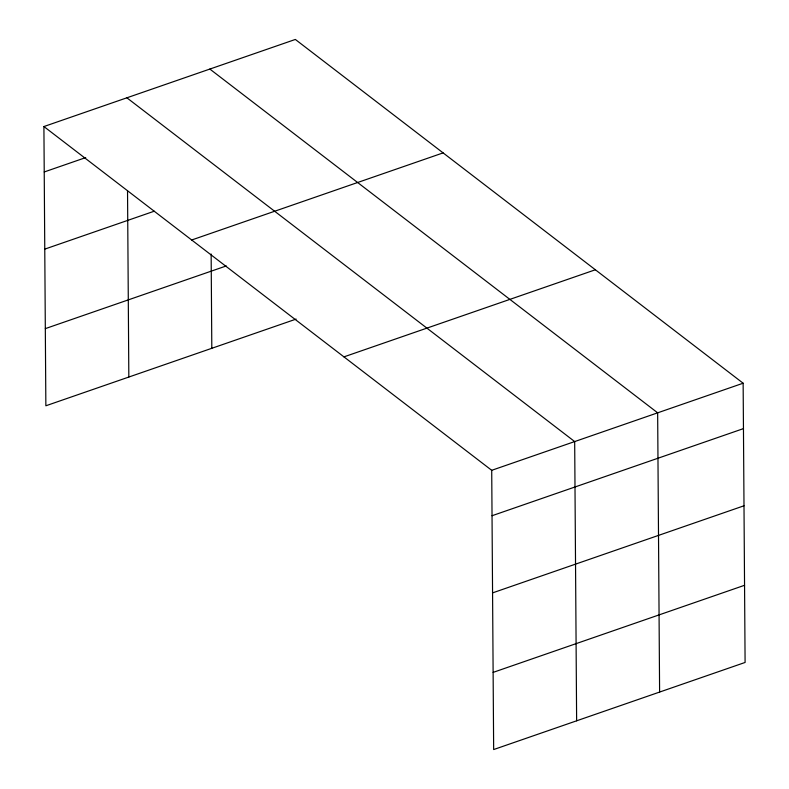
<?xml version="1.0" encoding="UTF-8"?>
<svg xmlns="http://www.w3.org/2000/svg" width="789" height="789" viewBox="0 0 789 789"><rect width="100%" height="100%" fill="white"/><g stroke="black" fill="none" stroke-linecap="round" stroke-linejoin="round"><path stroke-width="1.18" d="M43.908 126.546L295.342 39.45L743.139 383.217L745.092 662.454L493.658 749.55L491.715 470.313L43.908 126.546L45.861 405.783L296.131 319.091M44.233 171.963L85.715 157.593M44.766 249.127L154.24 211.205M191.688 239.994L443.112 152.888M45.318 328.628L226.285 265.942M343.935 356.875L595.37 269.769M491.715 470.313L743.139 383.217M492.03 515.73L743.455 428.624M492.563 592.884L743.997 505.788M493.125 672.386L744.55 585.29M209.854 69.067L657.651 412.825L659.604 692.061M126.881 97.806L574.678 441.574L576.631 720.811M211.146 254.019L211.807 348.304M127.532 190.987L128.834 377.043"/></g></svg>
